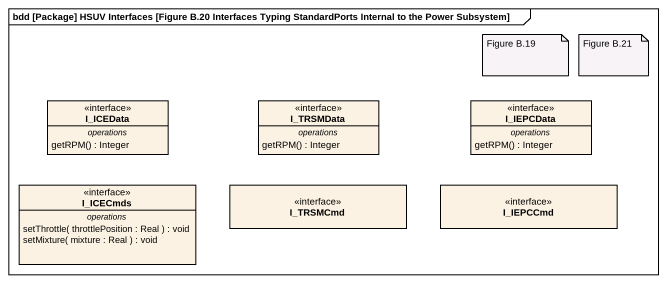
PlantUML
@startuml
mainframe bdd [Package] HSUV Interfaces [Figure B.20 Interfaces Typing StandardPorts Internal to the Power Subsystem]
hide circle
hide empty members
interface I_ICEData {
  -- operations --
  getRPM() : Integer
}
interface I_TRSMData {
  -- operations --
  getRPM() : Integer
}
interface I_IEPCData {
  -- operations --
  getRPM() : Integer
}
interface I_ICECmds {
  -- operations --
  setThrottle( throttlePosition : Real ) : void
  setMixture( mixture : Real ) : void
}
interface I_TRSMCmd
interface I_IEPCCmd
note as N1
  Figure B.19
end note
note as N2
  Figure B.21
end note
@enduml
